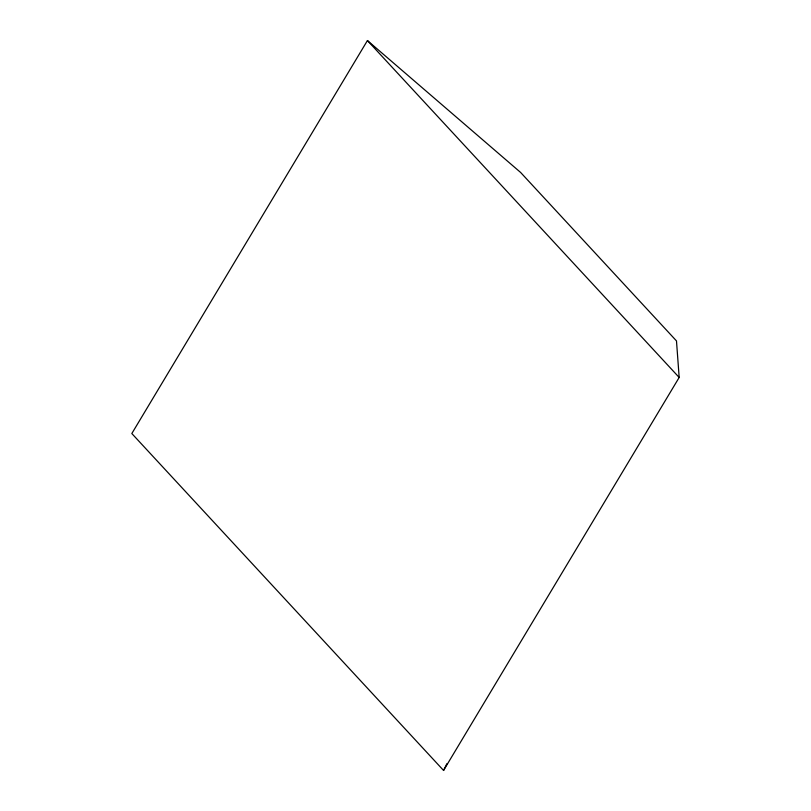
<?xml version="1.0" encoding="UTF-8"?>
<svg xmlns="http://www.w3.org/2000/svg" width="811" height="811" viewBox="0 0 811 811"><rect width="100%" height="100%" fill="white"/><g stroke="black" fill="none" stroke-linecap="round" stroke-linejoin="round"><path stroke-width="1.22" d="M443.566 770.45L679.172 377.47L676.486 340.924L520.621 172.459L367.434 40.55L131.828 433.53L443.566 770.45L446.912 763.658M367.434 40.55L679.172 377.47"/></g></svg>
